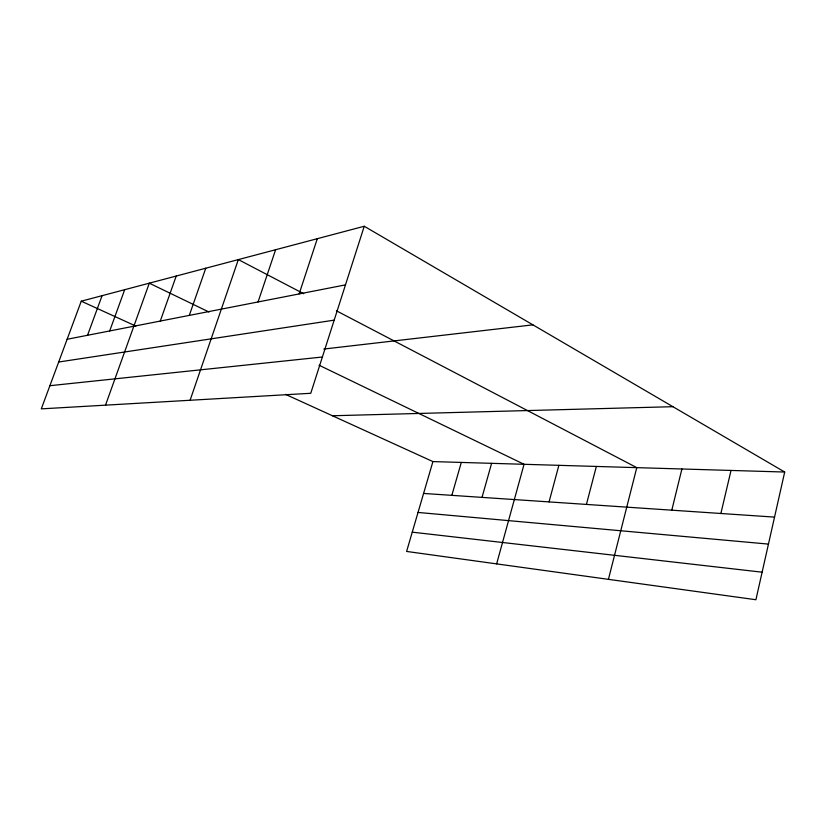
<?xml version="1.0" encoding="UTF-8"?>
<svg xmlns="http://www.w3.org/2000/svg" width="826" height="826" viewBox="0 0 826 826"><rect width="100%" height="100%" fill="white"/><g stroke="black" fill="none" stroke-linecap="round" stroke-linejoin="round"><path stroke-width="1.24" d="M784.7 472.038L755.914 599.738L406.609 551.438L432.917 461.589L784.7 472.038L364.245 226.262L81.258 301.191L41.3 408.87L310.762 393.29L364.245 226.262M720.881 513.493L731.031 470.438M671.806 510.179L681.904 468.982M608.432 579.346L636.774 467.64L336.399 310.793M586.419 504.418L596.351 466.442M549.053 501.898L558.882 465.327M496.632 563.89L524.056 464.295L319.043 365.206M482.023 497.376L491.604 463.334M451.843 495.342L461.3 462.426M299.146 293.922L317.308 238.683M258.053 301.955L275.616 249.72M190.094 400.269L238.342 259.591L303.741 293.736M189.309 315.387L205.767 268.223M160.275 321.066L176.217 276.039M105.511 405.163L149.299 283.173L208.988 312.011M109.693 330.947L124.685 289.689M87.535 335.284L102.083 295.667M67.123 339.269L345.475 284.877M58.677 362.025L334.179 320.147M323.792 349.047L532.904 324.855M49.901 385.701L322.377 357.008M332.444 415.757L672.911 406.691M423.593 493.442L774.54 517.107M418.028 512.44L768.459 544.097M412.257 532.161L762.119 572.191M81.258 301.191L135.846 326.084M285.528 394.363L432.917 461.589"/></g></svg>
